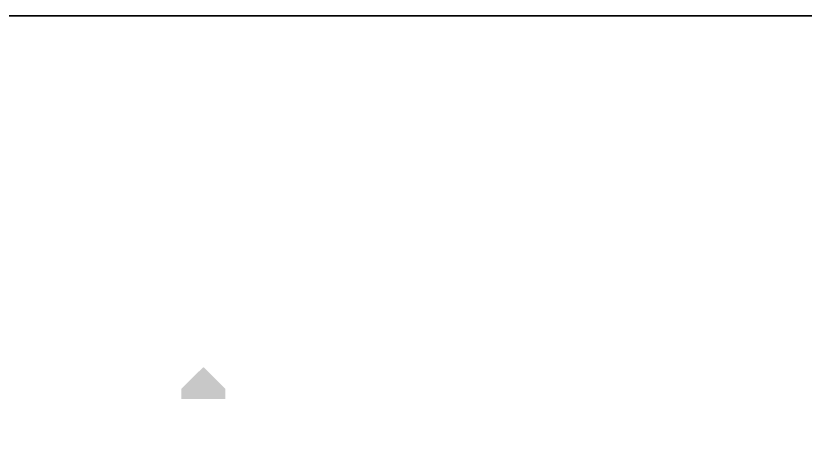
# Model space of a CAD drawing. Header units: millimetres. Extents: x -2481 to 45049, y -11067 to 11055.
# Drawn here: x 4806 to 9485, y 8511 to 11055 of the extents above; entities that cross this region are included whole.
import ezdxf

# ---------------------------------------------------------------- set-up
doc = ezdxf.new("R2010")
doc.units = ezdxf.units.MM
doc.layers.add('A-murowane', color=3, linetype='Continuous', lineweight=35)
doc.layers.add('A-RYS ELEWACJI', color=30, linetype='Continuous', lineweight=35)

msp = doc.modelspace()

# ---------------------------------------------------------------- hatches: boundary and pattern name
at = {"layer": 'A-RYS ELEWACJI', "ltscale": 5, "transparency": 33554687}
h = msp.add_hatch(color=7, dxfattribs=at)
h.dxf.hatch_style = 1
edge = h.paths.add_edge_path()
edge.add_line((5787.28, 8784.18), (6047.42, 8784.18))
edge.add_line((6047.42, 8784.18), (6047.42, 8844.86))
edge.add_line((6047.42, 8844.86), (5917.35, 8973.92))
edge.add_line((5917.35, 8973.92), (5787.28, 8844.86))
edge.add_line((5787.28, 8844.86), (5787.28, 8785.47))
at = {"layer": 'A-RYS ELEWACJI', "ltscale": 5}
h = msp.add_hatch(color=256, dxfattribs=at)
h.dxf.hatch_style = 1
edge = h.paths.add_edge_path()
edge.add_line((5787.28, 8784.18), (6047.42, 8784.18))
edge.add_line((6047.42, 8784.18), (6047.42, 8844.86))
edge.add_line((6047.42, 8844.86), (5917.35, 8973.92))
edge.add_line((5917.35, 8973.92), (5787.28, 8844.86))
edge.add_line((5787.28, 8844.86), (5787.28, 8785.47))

# ---------------------------------------------------------------- linework, layer by layer
at = {"layer": 'A-murowane'}
msp.add_lwpolyline([(260.68, 11054.88), (19645.25, 11054.88), (19645.25, 2841.68), (260.68, 2841.68)], close=True, dxfattribs=at)

doc.saveas('drawing.dxf')
